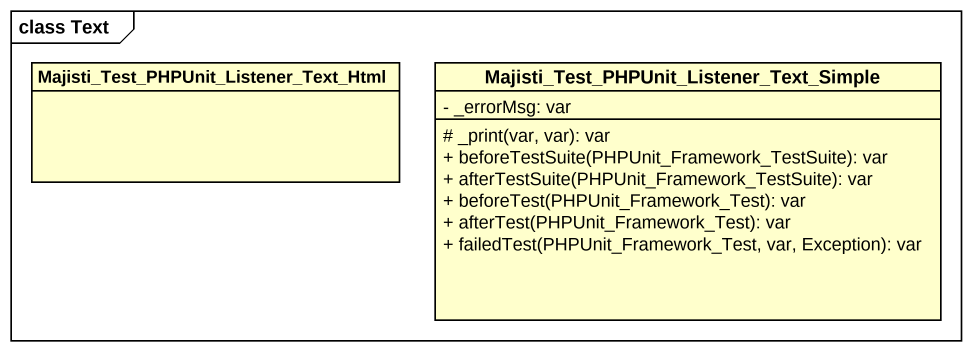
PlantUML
@startuml
mainframe class Text
hide circle
hide empty members
skinparam classAttributeIconSize 0
class "Majisti_Test_PHPUnit_Listener_Text_Html" as Majisti_Test_PHPUnit
class "Majisti_Test_PHPUnit_Listener_Text_Simple" as Majisti_Test_PHPUnit_2 {
  - _errorMsg: var
  # _print(var, var): var
  + beforeTestSuite(PHPUnit_Framework_TestSuite): var
  + afterTestSuite(PHPUnit_Framework_TestSuite): var
  + beforeTest(PHPUnit_Framework_Test): var
  + afterTest(PHPUnit_Framework_Test): var
  + failedTest(PHPUnit_Framework_Test, var, Exception): var
}
@enduml
